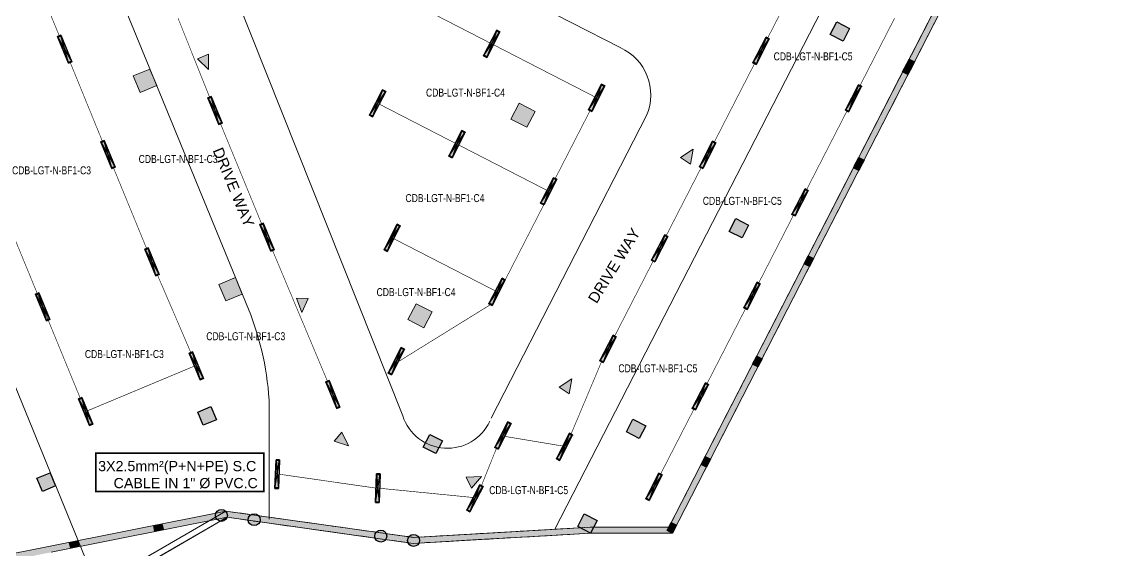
# Model space of a CAD drawing. Header units: inches. Extents: x 1195829 to 1240342, y -967019 to -858076.
# Drawn here: x 1218424 to 1220238, y -912571 to -911687 of the extents above; entities that cross this region are included whole.
import ezdxf

# ---------------------------------------------------------------- set-up
doc = ezdxf.new("R2010")
doc.units = ezdxf.units.IN
doc.header["$LTSCALE"] = 6
doc.linetypes.add('DASHED2', pattern=[0.375, 0.25, -0.125])
doc.layers.get('0').update_dxf_attribs({"color": 251})
for name, color, linetype in [('CELLING', 251, 'Continuous'), ('COLL SIZE', 251, 'Continuous'), ('E-WIRING', 251, 'Continuous'), ('YH TEXT', 123, 'Continuous')]:
    doc.layers.add(name, color=color, linetype=linetype)
for name, color, linetype, lineweight in [('COL MARK', 251, 'Continuous', 18), ('column', 251, 'Continuous', 25), ('ELECT TEXT', 3, 'Continuous', 20), ('FIRE ALRAM', 12, 'Continuous', 0), ('Hatch', 251, 'Continuous', 0), ('v.b', 251, 'Continuous', 5), ('W', 251, 'Continuous', 5), ('wall', 251, 'Continuous', 30)]:
    doc.layers.add(name, color=color, linetype=linetype, lineweight=lineweight)
doc.styles.add('ARI', font='arial.ttf')
doc.styles.add('ARIAL', font='arial.ttf', dxfattribs={"height": 8})
doc.styles.get("Standard").update_dxf_attribs({"font": 'stylu.ttf', "height": 96})
pattern_1 = [(0, (-27.81927828272455, 2.940102126449346), (0, 0.001397), [0.001016, -0.000381]), (90, (-27.81927828272455, 2.940102126449346), (-0.001397, 0), [0.001016, -0.000381])]

# ---------------------------------------------------------------- blocks, each defined once
blk = doc.blocks.new('sdfdsf')
at = {"lineweight": -3}
blk.add_hatch(color=7, dxfattribs=at).paths.add_polyline_path([(23236.66559868997, 14983.34885737138), (23242.08212489375, 14983.34885737138), (23242.08212489375, 15029.49406542082), (23236.66559868997, 15029.49406542082)])
at = {"layer": 'Hatch'}
h = blk.add_hatch(dxfattribs=at)
h.set_pattern_fill('ANGLE', color=5, scale=0.0002)
h.set_pattern_definition(pattern_1)
h.paths.add_polyline_path([(23236.37386179186, 15029.49354817548), (23242.37386179186, 15029.49354817548), (23242.37386179186, 15030.44133051667), (23236.37386179186, 15030.44133051667)])
h = blk.add_hatch(dxfattribs=at)
h.set_pattern_fill('ANGLE', color=5, scale=0.0002)
h.set_pattern_definition(pattern_1)
h.paths.add_polyline_path([(23236.37386179186, 14983.34885737138), (23242.37386179186, 14983.34885737138), (23242.37386179186, 14982.44133051666), (23236.37386179186, 14982.44133051666)])
for p, q in [((23242.37386179186, 15030.44133051667), (23236.37386179186, 14982.44133051666)), ((23242.37386179186, 14982.44133051666), (23236.37386179186, 15030.44133051667))]:
    blk.add_line(p, q)
at = {"layer": 'CELLING', "color": 5}
for points in [[(23236.37386179186, 14982.44133051666), (23242.37386179186, 14982.44133051666), (23242.37386179186, 15030.44133051667), (23236.37386179186, 15030.44133051667)], [(23242.37386179186, 15029.49354817548), (23236.37386179186, 15029.49354817548), (23236.37386179186, 15030.44133051667), (23242.37386179186, 15030.44133051667)], [(23236.37386179186, 15029.49354817548), (23242.37386179186, 15029.49354817548), (23242.37386179186, 15030.44133051667), (23236.37386179186, 15030.44133051667)], [(23236.66559868997, 14983.34885737138), (23242.08212489375, 14983.34885737138), (23242.08212489375, 15029.49406542082), (23236.66559868997, 15029.49406542082)], [(23236.37386179186, 14983.34885737138), (23242.37386179186, 14983.34885737138), (23242.37386179186, 14982.44133051666), (23236.37386179186, 14982.44133051666)], [(23236.37386179186, 14983.34885737138), (23242.37386179186, 14983.34885737138), (23242.37386179186, 14982.44133051666), (23236.37386179186, 14982.44133051666)]]:
    blk.add_lwpolyline(points, close=True, dxfattribs=at)
blk = doc.blocks.new('qwwesdasdqweqwe')
at = {"layer": 'COL MARK', "lineweight": 30, "true_color": 0xffc6b3, "extrusion": (0.9999978213687803, 0.002087402911023105, -2.603821939083204e-06)}
h = blk.add_hatch(color=31, dxfattribs=at)
h.dxf.hatch_style = 1
h.paths.add_polyline_path([(4809.786932889372, 8692.059039315538), (4832.58284517657, 8711.561510517191), (4852.085316377692, 8688.765598229684), (4829.289404089563, 8669.263127027798)])
at = {"layer": 'COL MARK', "extrusion": (0.9999978213687803, 0.002087402911023105, -2.603821939083204e-06)}
h = blk.add_hatch(color=256, dxfattribs=at)
h.dxf.hatch_style = 1
h.paths.add_polyline_path([(4809.786932889372, 8692.059039315538), (4832.58284517657, 8711.561510517191), (4852.085316377692, 8688.765598229684), (4829.289404089563, 8669.263127027798)])
at = {"layer": 'COL MARK', "lineweight": 30, "true_color": 0xffc6b3, "extrusion": (0.9999978213687803, 0.002087402911023105, -2.603821939083204e-06)}
h = blk.add_hatch(color=31, dxfattribs=at)
h.dxf.hatch_style = 1
h.paths.add_polyline_path([(4654.798404928297, 8398.733570531975), (4654.755706011318, 8428.73354014535), (4684.755675625056, 8428.776239063027), (4684.798374542035, 8398.776269449654)])
at = {"layer": 'COL MARK', "extrusion": (0.9999978213687803, 0.002087402911023105, -2.603821939083204e-06)}
h = blk.add_hatch(color=256, dxfattribs=at)
h.dxf.hatch_style = 1
h.paths.add_polyline_path([(4654.798404928297, 8398.733570531975), (4654.755706011318, 8428.73354014535), (4684.755675625056, 8428.776239063027), (4684.798374542035, 8398.776269449654)])
at = {"layer": 'COL MARK', "lineweight": 30, "true_color": 0xffc6b3, "extrusion": (0.9999978213687803, 0.002087402911023105, -2.603821939083204e-06)}
h = blk.add_hatch(color=31, dxfattribs=at)
h.dxf.hatch_style = 1
h.paths.add_polyline_path([(4564.705878121778, 8978.527670397327), (4587.501790408045, 8998.03014159933), (4607.004261610098, 8975.234229311704), (4584.2083493229, 8955.731758109818)])
at = {"layer": 'COL MARK', "extrusion": (0.9999978213687803, 0.002087402911023105, -2.603821939083204e-06)}
h = blk.add_hatch(color=256, dxfattribs=at)
h.dxf.hatch_style = 1
h.paths.add_polyline_path([(4564.705878121778, 8978.527670397327), (4587.501790408045, 8998.03014159933), (4607.004261610098, 8975.234229311704), (4584.2083493229, 8955.731758109818)])
at = {"layer": 'COL MARK', "lineweight": 30, "true_color": 0xffc6b3, "extrusion": (0.9999978213687803, 0.002087402911023105, -2.603821939083204e-06)}
h = blk.add_hatch(color=31, dxfattribs=at)
h.dxf.hatch_style = 1
h.paths.add_polyline_path([(4277.798786787316, 8398.196987469013), (4277.756087870337, 8428.196957082388), (4307.756057483144, 8428.239655999949), (4307.798756399192, 8398.239686386576)])
at = {"layer": 'COL MARK', "extrusion": (0.9999978213687803, 0.002087402911023105, -2.603821939083204e-06)}
h = blk.add_hatch(color=256, dxfattribs=at)
h.dxf.hatch_style = 1
h.paths.add_polyline_path([(4277.798786787316, 8398.196987469013), (4277.756087870337, 8428.196957082388), (4307.756057483144, 8428.239655999949), (4307.798756399192, 8398.239686386576)])
at = {"layer": 'COLL SIZE', "lineweight": 25, "ltscale": 100, "true_color": 0xffc6b3, "extrusion": (0.9999978213687803, 0.002087402911023105, -2.603821939083204e-06)}
h = blk.add_hatch(color=31, dxfattribs=at)
h.dxf.hatch_style = 1
h.paths.add_polyline_path([(5319.928140379488, 8937.292190884864), (5310.1779929474, 8948.69107789508), (5317.77725095395, 8955.191176183043), (5327.527398386039, 8943.792289173412)])
at = {"layer": 'COLL SIZE', "ltscale": 100, "extrusion": (0.9999978213687803, 0.002087402911023105, -2.603821939083204e-06)}
h = blk.add_hatch(color=256, dxfattribs=at)
h.dxf.hatch_style = 1
h.paths.add_polyline_path([(5319.928140379488, 8937.292190884864), (5310.1779929474, 8948.69107789508), (5317.77725095395, 8955.191176183043), (5327.527398386039, 8943.792289173412)])
at = {"layer": 'COLL SIZE', "lineweight": 25, "ltscale": 100, "true_color": 0xffc6b3, "extrusion": (0.9999978213687803, 0.002087402911023105, -2.603821939083204e-06)}
h = blk.add_hatch(color=31, dxfattribs=at)
h.dxf.hatch_style = 1
h.paths.add_polyline_path([(5239.137780587189, 9031.744114733152), (5229.3876331551, 9043.143001743134), (5236.98689116165, 9049.64310003133), (5246.737038593739, 9038.244213021466)])
at = {"layer": 'COLL SIZE', "ltscale": 100, "extrusion": (0.9999978213687803, 0.002087402911023105, -2.603821939083204e-06)}
h = blk.add_hatch(color=256, dxfattribs=at)
h.dxf.hatch_style = 1
h.paths.add_polyline_path([(5239.137780587189, 9031.744114733152), (5229.3876331551, 9043.143001743134), (5236.98689116165, 9049.64310003133), (5246.737038593739, 9038.244213021466)])
at = {"layer": 'COLL SIZE', "lineweight": 25, "ltscale": 100, "true_color": 0xffc6b3, "extrusion": (0.9999978213687803, 0.002087402911023105, -2.603821939083204e-06)}
h = blk.add_hatch(color=31, dxfattribs=at)
h.dxf.hatch_style = 1
h.paths.add_polyline_path([(5116.618503561243, 9174.981271413493), (5106.868356129155, 9186.380158423592), (5114.467614134774, 9192.88025671167), (5124.217761565931, 9181.481369702042)])
at = {"layer": 'COLL SIZE', "ltscale": 100, "extrusion": (0.9999978213687803, 0.002087402911023105, -2.603821939083204e-06)}
h = blk.add_hatch(color=256, dxfattribs=at)
h.dxf.hatch_style = 1
h.paths.add_polyline_path([(5116.610927303322, 9174.990128807594), (5106.860779870301, 9186.389015817575), (5114.460037876852, 9192.889114105774), (5124.210185308941, 9181.490227096141)])
at = {"layer": 'COLL SIZE', "lineweight": 25, "ltscale": 100, "true_color": 0xffc6b3, "extrusion": (0.9999978213687803, 0.002087402911023105, -2.603821939083204e-06)}
h = blk.add_hatch(color=31, dxfattribs=at)
h.dxf.hatch_style = 1
h.paths.add_polyline_path([(4994.084074018523, 9318.236142881804), (4984.333926587366, 9329.6350298919), (4991.933184592985, 9336.135128179983), (5001.683332024142, 9324.736241170118)])
at = {"layer": 'COLL SIZE', "ltscale": 100, "extrusion": (0.9999978213687803, 0.002087402911023105, -2.603821939083204e-06)}
h = blk.add_hatch(color=256, dxfattribs=at)
h.dxf.hatch_style = 1
h.paths.add_polyline_path([(4994.084074018523, 9318.236142881804), (4984.333926587366, 9329.6350298919), (4991.933184592985, 9336.135128179983), (5001.683332024142, 9324.736241170118)])
at = {"layer": 'COLL SIZE', "lineweight": 25, "ltscale": 100, "true_color": 0xffc6b3, "extrusion": (0.9999978213687803, 0.002087402911023105, -2.603821939083204e-06)}
h = blk.add_hatch(color=31, dxfattribs=at)
h.dxf.hatch_style = 1
h.paths.add_polyline_path([(4873.839833615348, 9458.81355666073), (4864.089686185122, 9470.21244367071), (4871.688944190741, 9476.712541958908), (4881.439091622829, 9465.313654949277)])
at = {"layer": 'COLL SIZE', "ltscale": 100, "extrusion": (0.9999978213687803, 0.002087402911023105, -2.603821939083204e-06)}
h = blk.add_hatch(color=256, dxfattribs=at)
h.dxf.hatch_style = 1
h.paths.add_polyline_path([(4876.757609683089, 9455.402387759304), (4867.007462251, 9466.801274769638), (4874.606720255688, 9473.301373057484), (4884.356867688708, 9461.902486047853)])
h = blk.add_hatch(color=256, dxfattribs=at)
h.dxf.hatch_style = 1
h.paths.add_polyline_path([(4759.431145345792, 9592.568632636809), (4749.680997912772, 9603.967519646787), (4757.280255919322, 9610.467617934986), (4767.030403351411, 9599.068730925355)])
at = {"layer": 'COLL SIZE', "lineweight": 25, "ltscale": 100, "true_color": 0xffc6b3, "extrusion": (0.9999978213687803, 0.002087402911023105, -2.603821939083204e-06)}
h = blk.add_hatch(color=31, dxfattribs=at)
h.dxf.hatch_style = 1
h.paths.add_polyline_path([(4753.561173238792, 9599.376869063037), (4743.811025806703, 9610.77575607302), (4751.410283813253, 9617.275854361218), (4761.160431246273, 9605.876967351353)])
at = {"layer": 'column', "ltscale": 10, "true_color": 0x636466, "extrusion": (0.9999978213687803, 0.002087402911023105, -2.603821939083204e-06)}
h = blk.add_hatch(color=251, dxfattribs=at)
h.dxf.hatch_style = 1
h.paths.add_polyline_path([(5241.706087932922, 8819.427966079202), (5259.942817763425, 8835.029943040618), (5275.544794724323, 8816.793213210285), (5257.308064892888, 8801.19123624887)])
h = blk.add_hatch(color=251, dxfattribs=at)
h.dxf.hatch_style = 1
h.paths.add_polyline_path([(5241.706087932922, 8819.427966079202), (5259.942817763425, 8835.029943040618), (5275.544794724323, 8816.793213210285), (5257.308064892888, 8801.19123624887)])
h = blk.add_hatch(color=251, dxfattribs=at)
h.dxf.hatch_style = 1
edge = h.paths.add_edge_path()
edge.add_arc((5174.59992254898, 8538.071476906496), 9.999999999999996, 0, 360)
h = blk.add_hatch(color=251, dxfattribs=at)
h.dxf.hatch_style = 1
edge = h.paths.add_edge_path()
edge.add_arc((5174.59992254898, 8538.071476906496), 9.999999999999996, 0, 360)
h = blk.add_hatch(color=251, dxfattribs=at)
h.dxf.hatch_style = 1
edge = h.paths.add_edge_path()
edge.add_arc((5174.599922549911, 8538.071476906449), 9.999999999999996, 0, 360)
h = blk.add_hatch(color=251, dxfattribs=at)
h.dxf.hatch_style = 1
edge = h.paths.add_edge_path()
edge.add_arc((5174.599922549911, 8538.071476906449), 9.999999999999996, 0, 360)
h = blk.add_hatch(color=251, dxfattribs=at)
h.dxf.hatch_style = 1
edge = h.paths.add_edge_path()
edge.add_arc((5147.128996825777, 8490.032328954878), 9.999999999999996, 0, 360)
h = blk.add_hatch(color=251, dxfattribs=at)
h.dxf.hatch_style = 1
edge = h.paths.add_edge_path()
edge.add_arc((5147.128996825777, 8490.032328954878), 9.999999999999996, 0, 360)
h = blk.add_hatch(color=251, dxfattribs=at)
h.dxf.hatch_style = 1
h.paths.add_polyline_path([(5125.991425468586, 8954.683712319295), (5144.22815529909, 8970.285689280478), (5159.830132259987, 8952.048959450143), (5141.593402429484, 8936.44698248896)])
h = blk.add_hatch(color=251, dxfattribs=at)
h.dxf.hatch_style = 1
h.paths.add_polyline_path([(5125.991425468586, 8954.683712319295), (5144.22815529909, 8970.285689280478), (5159.830132259987, 8952.048959450143), (5141.593402429484, 8936.44698248896)])
h = blk.add_hatch(color=251, dxfattribs=at)
h.dxf.hatch_style = 1
edge = h.paths.add_edge_path()
edge.add_arc((5147.12899682764, 8490.03232895516), 9.999999999999996, 0, 360)
h = blk.add_hatch(color=251, dxfattribs=at)
h.dxf.hatch_style = 1
edge = h.paths.add_edge_path()
edge.add_arc((5147.12899682764, 8490.03232895516), 9.999999999999996, 0, 360)
h = blk.add_hatch(color=251, dxfattribs=at)
h.dxf.hatch_style = 1
h.paths.add_polyline_path([(5020.585738741793, 8630.253995422743), (5038.822468571365, 8645.855972383926), (5054.424445532262, 8627.619242553827), (5036.18771570269, 8612.017265592527)])
h = blk.add_hatch(color=251, dxfattribs=at)
h.dxf.hatch_style = 1
h.paths.add_polyline_path([(5020.585738741793, 8630.253995422743), (5038.822468571365, 8645.855972383926), (5054.424445532262, 8627.619242553827), (5036.18771570269, 8612.017265592527)])
h = blk.add_hatch(color=251, dxfattribs=at)
h.dxf.hatch_style = 1
edge = h.paths.add_edge_path()
edge.add_arc((5041.369357074611, 8304.283680236016), 9.999999999999996, 0, 360)
h = blk.add_hatch(color=251, dxfattribs=at)
h.dxf.hatch_style = 1
edge = h.paths.add_edge_path()
edge.add_arc((5041.369357074611, 8304.283680236016), 9.999999999999996, 0, 360)
h = blk.add_hatch(color=251, dxfattribs=at)
h.dxf.hatch_style = 1
edge = h.paths.add_edge_path()
edge.add_arc((5041.36935707368, 8304.283680236062), 9.999999999999996, 0, 360)
h = blk.add_hatch(color=251, dxfattribs=at)
h.dxf.hatch_style = 1
edge = h.paths.add_edge_path()
edge.add_arc((5041.36935707368, 8304.283680236062), 9.999999999999996, 0, 360)
h = blk.add_hatch(color=251, dxfattribs=at)
h.dxf.hatch_style = 1
edge = h.paths.add_edge_path()
edge.add_arc((5013.898431353271, 8256.244532284956), 9.999999999999996, 0, 360)
h = blk.add_hatch(color=251, dxfattribs=at)
h.dxf.hatch_style = 1
edge = h.paths.add_edge_path()
edge.add_arc((5013.898431353271, 8256.244532284956), 9.999999999999996, 0, 360)
h = blk.add_hatch(color=251, dxfattribs=at)
h.dxf.hatch_style = 1
edge = h.paths.add_edge_path()
edge.add_arc((5013.898431354202, 8256.24453228491), 9.999999999999996, 0, 360)
h = blk.add_hatch(color=251, dxfattribs=at)
h.dxf.hatch_style = 1
edge = h.paths.add_edge_path()
edge.add_arc((5013.898431354202, 8256.24453228491), 9.999999999999996, 0, 360)
h = blk.add_hatch(color=251, dxfattribs=at)
h.dxf.hatch_style = 1
h.paths.add_polyline_path([(4880.910370701924, 9241.152343401547), (4899.147100531496, 9256.754320362963), (4914.749077492394, 9238.517590532632), (4896.51234766189, 9222.915613571215)])
h = blk.add_hatch(color=251, dxfattribs=at)
h.dxf.hatch_style = 1
h.paths.add_polyline_path([(4880.910370701924, 9241.152343401547), (4899.147100531496, 9256.754320362963), (4914.749077492394, 9238.517590532632), (4896.51234766189, 9222.915613571215)])
h = blk.add_hatch(color=251, dxfattribs=at)
h.dxf.hatch_style = 1
h.paths.add_polyline_path([(4839.373925332911, 7993.99586640793), (4839.339766198769, 8017.995842098398), (4863.339741890319, 8018.030001232309), (4863.373901024461, 7994.030025541841)])
h = blk.add_hatch(color=251, dxfattribs=at)
h.dxf.hatch_style = 1
h.paths.add_polyline_path([(4839.373925332911, 7993.99586640793), (4839.339766198769, 8017.995842098398), (4863.339741890319, 8018.030001232309), (4863.373901024461, 7994.030025541841)])
h = blk.add_hatch(color=251, dxfattribs=at)
h.dxf.hatch_style = 1
h.paths.add_polyline_path([(4838.96011013817, 8284.995572175943), (4838.925951004028, 8308.995547866527), (4862.925926695578, 8309.029707000203), (4862.960085828789, 8285.029731309622)])
h = blk.add_hatch(color=251, dxfattribs=at)
h.dxf.hatch_style = 1
h.paths.add_polyline_path([(4838.96011013817, 8284.995572175943), (4838.925951004028, 8308.995547866527), (4862.925926695578, 8309.029707000203), (4862.960085828789, 8285.029731309622)])
h = blk.add_hatch(color=251, dxfattribs=at)
h.dxf.hatch_style = 1
h.paths.add_polyline_path([(4640.379892547615, 9522.301928282483), (4658.616622376256, 9537.9039052439), (4674.218599339016, 9519.667175413568), (4655.981869508512, 9504.065198452266)])
h = blk.add_hatch(color=251, dxfattribs=at)
h.dxf.hatch_style = 1
h.paths.add_polyline_path([(4640.379892547615, 9522.301928282483), (4658.616622376256, 9537.9039052439), (4674.218599339016, 9519.667175413568), (4655.981869508512, 9504.065198452266)])
at = {"layer": 'W', "ltscale": 10, "true_color": 0x636466, "extrusion": (0.9999978213687803, 0.002087402911023105, -2.603821939083204e-06)}
h = blk.add_hatch(dxfattribs=at)
h.set_pattern_fill('AR-CONC', color=251, scale=0.05999999999999999, angle=67.73998737771194)
h.set_pattern_definition([(117.7399873777119, (-1255000.795014735, -687277.9978450146), (5.025879184632159, 9.754160520284726), [1.143, -12.573]), (62.73998737771194, (-1255000.795014735, -687277.9978450146), (-11.41012660779717, 2.385445768234761), [0.9144, -10.0584350502]), (168.1914320777119, (-1255000.376192779, -687277.1850009292), (-6.384247001638101, 12.13960608481892), [0.9714005279999997, -10.685414676]), (113.9241873777119, (-1255003.615860461, -687276.8432310594), (8.495798517173489, 14.09703731469818), [1.7145, -18.8595]), (164.3755449877119, (-1255002.907879225, -687275.6684784434), (-8.34332283605793, 18.80634042143241), [1.4571013884, -16.0281364896]), (58.92413854771196, (-1255003.615860461, -687276.8432310594), (-8.343322835074853, 18.80634042190356), [1.3715980242, -15.0875839152]), (88.73998737771196, (-1255002.333342052, -687275.7214616848), (9.124614946391507, 6.094566590057306), [1.143, -12.573]), (33.73998737771197, (-1255002.333342052, -687275.7214616848), (-8.822999070371633, 7.618109914145192), [0.9143999999999999, -10.0584]), (139.1914323777119, (-1255001.572957471, -687275.2135811371), (0.301615815546719, 13.71267650703786), [0.9714005279999999, -10.685396256]), (105.239987377712, (-1255000.795014735, -687277.9978450146), (-4.625011332086824, 2.093324825734518), [0, -9.936479999999998, 0, -10.2108, 0, -10.0965]), (75.23998737771196, (-1255000.795014735, -687277.9978450146), (-4.044154164724, 5.987359235916408), [0, -5.821679999999998, 0, -9.707879999999998, 0, -3.848099999999999]), (35.23998737771193, (-1255002.082409295, -687281.143088), (3.399895598155559, 7.398930378184838), [0, -3.81, 0, -11.8872, 0, -15.7734]), (25.23998737771194, (-1255002.659716272, -687282.5535108635), (1.954878177613395, 8.803294285572129), [0, -4.952999999999999, 0, -7.89432, 0, -11.2014])])
h.paths.add_polyline_path([(5112.275077822153, 8421.181877367897), (5178.943410187727, 8535.59476220177), (5214.323775297031, 8638.584009260405), (5251.628468807787, 8747.174813355668), (5275.544794780668, 8816.793213187484), (5327.527398441918, 8943.792289150646), (4297.237570898142, 10148.30303256051), (2829.988019734621, 9527.235072775395), (2830.307441781741, 8821.88332192204), (2985.560206064954, 8822.332822872093), (2985.610534766456, 7646.520726051764), (4900.315027442761, 7646.520726145711), (4962.125299182022, 7963.872467790497), (5020.528389865533, 8263.73076301429)])
h.paths.add_polyline_path([(5103.63490630826, 8426.216501108254), (5169.806485734414, 8539.776883189916), (5204.866283081239, 8641.83298463584), (5242.170976591762, 8750.423788730986), (5266.180910520023, 8820.314673393732), (5315.9602800922, 8941.931012177141), (4294.395663568284, 10136.24112064787), (2839.991020845715, 9520.610246239696), (2840.302901132964, 8831.9123035355), (2995.559776799753, 8832.361816389486), (2995.61010674201, 7656.520726052113), (4894.51389755751, 7656.520726145478), (4951.836202139733, 7965.563347849296), (5010.153759374283, 8265.788794303662)], flags=16)
at = {"layer": 'W', "ltscale": 10, "extrusion": (0.9999978213687803, 0.002087402911023105, -2.603821939083204e-06)}
h = blk.add_hatch(color=256, dxfattribs=at)
h.dxf.hatch_style = 1
h.paths.add_polyline_path([(5130.109443870373, 8660.742389616707), (5118.76464152243, 8683.58692160877), (5110.195300007239, 8659.5631090829)])
h = blk.add_hatch(color=256, dxfattribs=at)
h.dxf.hatch_style = 1
h.paths.add_polyline_path([(5046.107686319388, 8871.835231027324), (5024.569814548828, 8885.498951672846), (5029.684613167308, 8860.51063405508)])
at = {"layer": 'W', "ltscale": 10, "true_color": 0x636466, "extrusion": (0.9999978213687803, 0.002087402911023105, -2.603821939083204e-06)}
h = blk.add_hatch(color=251, dxfattribs=at)
h.dxf.hatch_style = 1
h.paths.add_polyline_path([(4986.748814754188, 8144.45481128675), (4989.451147449203, 8159.209383392626), (4999.287528852932, 8157.407828262688), (4996.585196156986, 8142.65325615786)])
at = {"layer": 'W', "ltscale": 10, "extrusion": (0.9999978213687803, 0.002087402911023105, -2.603821939083204e-06)}
h = blk.add_hatch(color=256, dxfattribs=at)
h.dxf.hatch_style = 1
h.paths.add_polyline_path([(4970.779935469851, 8477.730642225124), (4987.021385377273, 8497.397682856365), (4961.590437501669, 8495.437052234363)])
at = {"layer": 'W', "ltscale": 10, "true_color": 0x636466, "extrusion": (0.9999978213687803, 0.002087402911023105, -2.603821939083204e-06)}
h = blk.add_hatch(color=251, dxfattribs=at)
h.dxf.hatch_style = 1
h.paths.add_polyline_path([(4959.352592675015, 8003.415930317688), (4962.054925369099, 8018.170502423683), (4971.891306772828, 8016.368947293511), (4969.188974078745, 8001.614375188914)])
at = {"layer": 'W', "ltscale": 10, "extrusion": (0.9999978213687803, 0.002087402911023105, -2.603821939083204e-06)}
h = blk.add_hatch(color=256, dxfattribs=at)
h.dxf.hatch_style = 1
h.paths.add_polyline_path([(4767.639004103839, 9205.217606941489), (4746.101132333279, 9218.881327586892), (4751.215930950828, 9193.893009969128)])
h = blk.add_hatch(color=256, dxfattribs=at)
h.dxf.hatch_style = 1
h.paths.add_polyline_path([(4725.315488687716, 8509.927329523012), (4750.818419735879, 8509.505796464378), (4733.419107266702, 8528.156295326706)])
h = blk.add_hatch(color=256, dxfattribs=at)
h.dxf.hatch_style = 1
h.paths.add_polyline_path([(4292.419518141076, 8508.3819680509), (4315.662847506814, 8518.885530409612), (4291.967765247449, 8528.325883104473)])
at = {"layer": 'COL MARK', "color": 31, "true_color": 0xffc6b3, "extrusion": (0.9999978213687805, 0.002087402911023105, -2.603821939083312e-06)}
for points, elevation in [([(4809.786932889372, 8692.059039315538), (4832.58284517657, 8711.561510517191), (4852.085316377692, 8688.765598229684), (4829.289404089563, 8669.263127027798)], 2940490108.270875), ([(4654.798404928297, 8398.733570531975), (4654.755706011318, 8428.73354014535), (4684.755675625056, 8428.776239063027), (4684.798374542035, 8398.776269449654)], 2940490108.270875), ([(4564.705878121778, 8978.527670397327), (4587.501790408045, 8998.03014159933), (4607.004261610098, 8975.234229311704), (4584.2083493229, 8955.731758109818)], 2940490108.270874), ([(4277.798786787316, 8398.196987469013), (4277.756087870337, 8428.196957082388), (4307.756057483144, 8428.239655999949), (4307.798756399192, 8398.239686386576)], 2940490108.270875)]:
    blk.add_lwpolyline(points, close=True, dxfattribs=dict(at, elevation=elevation))
at = {"layer": 'COL MARK', "extrusion": (0.9999978213687805, 0.002087402911023105, -2.603821939083312e-06)}
for points, elevation in [([(4809.786932889372, 8692.059039315538), (4832.58284517657, 8711.561510517191), (4852.085316377692, 8688.765598229684), (4829.289404089563, 8669.263127027798)], 2940490108.270875), ([(4654.798404928297, 8398.733570531975), (4654.755706011318, 8428.73354014535), (4684.755675625056, 8428.776239063027), (4684.798374542035, 8398.776269449654)], 2940490108.270875), ([(4564.705878121778, 8978.527670397327), (4587.501790408045, 8998.03014159933), (4607.004261610098, 8975.234229311704), (4584.2083493229, 8955.731758109818)], 2940490108.270874), ([(4277.798786787316, 8398.196987469013), (4277.756087870337, 8428.196957082388), (4307.756057483144, 8428.239655999949), (4307.798756399192, 8398.239686386576)], 2940490108.270875)]:
    blk.add_lwpolyline(points, close=True, dxfattribs=dict(at, elevation=elevation))
at = {"layer": 'COLL SIZE', "color": 31, "lineweight": 25, "ltscale": 100, "true_color": 0xffc6b3, "extrusion": (0.9999978213687805, 0.002087402911023105, -2.603821939083312e-06)}
for points, elevation in [([(5319.928140379488, 8937.292190884864), (5310.1779929474, 8948.69107789508), (5317.77725095395, 8955.191176183043), (5327.527398386039, 8943.792289173412), (5319.928140379488, 8937.292190884864)], 2940486139.150316), ([(5239.137780587189, 9031.744114733152), (5229.3876331551, 9043.143001743134), (5236.98689116165, 9049.64310003133), (5246.737038593739, 9038.244213021466), (5239.137780587189, 9031.744114733152)], 2940490108.270874), ([(5116.618503561243, 9174.981271413493), (5106.868356129155, 9186.380158423592), (5114.467614134774, 9192.88025671167), (5124.217761565931, 9181.481369702042), (5116.618503561243, 9174.981271413493)], 2940493842.681442), ([(4994.084074018523, 9318.236142881804), (4984.333926587366, 9329.6350298919), (4991.933184592985, 9336.135128179983), (5001.683332024142, 9324.736241170118), (4994.084074018523, 9318.236142881804)], 2940490108.270874), ([(4873.839833615348, 9458.81355666073), (4864.089686185122, 9470.21244367071), (4871.688944190741, 9476.712541958908), (4881.439091622829, 9465.313654949277), (4873.839833615348, 9458.81355666073)], 2940486139.150316), ([(4753.561173238792, 9599.376869063037), (4743.811025806703, 9610.77575607302), (4751.410283813253, 9617.275854361218), (4761.160431246273, 9605.876967351353), (4753.561173238792, 9599.376869063037)], 2940490108.270874)]:
    blk.add_lwpolyline(points, dxfattribs=dict(at, elevation=elevation))
at = {"layer": 'COLL SIZE', "ltscale": 100, "extrusion": (0.9999978213687805, 0.002087402911023105, -2.603821939083312e-06)}
for points, elevation in [([(5319.928140379488, 8937.292190884864), (5310.1779929474, 8948.69107789508), (5317.77725095395, 8955.191176183043), (5327.527398386039, 8943.792289173412), (5319.928140379488, 8937.292190884864)], 2940486139.150316), ([(5239.137780587189, 9031.744114733152), (5229.3876331551, 9043.143001743134), (5236.98689116165, 9049.64310003133), (5246.737038593739, 9038.244213021466), (5239.137780587189, 9031.744114733152)], 2940490108.270874), ([(5116.610927303322, 9174.990128807594), (5106.860779870301, 9186.389015817575), (5114.460037876852, 9192.889114105774), (5124.210185308941, 9181.490227096141), (5116.610927303322, 9174.990128807594)], 2940490108.270874), ([(4994.084074018523, 9318.236142881804), (4984.333926587366, 9329.6350298919), (4991.933184592985, 9336.135128179983), (5001.683332024142, 9324.736241170118), (4994.084074018523, 9318.236142881804)], 2940490108.270874), ([(4876.757609683089, 9455.402387759304), (4867.007462251, 9466.801274769638), (4874.606720255688, 9473.301373057484), (4884.356867688708, 9461.902486047853), (4876.757609683089, 9455.402387759304)], 2940490108.270874), ([(4759.431145345792, 9592.568632636809), (4749.680997912772, 9603.967519646787), (4757.280255919322, 9610.467617934986), (4767.030403351411, 9599.068730925355), (4759.431145345792, 9592.568632636809)], 2940490108.270874)]:
    blk.add_lwpolyline(points, dxfattribs=dict(at, elevation=elevation))
at = {"layer": 'column', "color": 251, "ltscale": 10, "true_color": 0x636466, "extrusion": (0.9999978213687805, 0.002087402911023105, -2.603821939083312e-06)}
for points, elevation in [([(5241.706087932922, 8819.427966079202), (5259.942817763425, 8835.029943040618), (5275.544794724323, 8816.793213210285), (5257.308064892888, 8801.19123624887), (5241.706087932922, 8819.427966079202)], 2940486139.150316), ([(5241.706087932922, 8819.427966079202), (5259.942817763425, 8835.029943040618), (5275.544794724323, 8816.793213210285), (5257.308064892888, 8801.19123624887), (5241.706087932922, 8819.427966079202)], 2940486139.150316), ([(5125.991425468586, 8954.683712319295), (5144.22815529909, 8970.285689280478), (5159.830132259987, 8952.048959450143), (5141.593402429484, 8936.44698248896), (5125.991425468586, 8954.683712319295)], 2940490108.270874), ([(5125.991425468586, 8954.683712319295), (5144.22815529909, 8970.285689280478), (5159.830132259987, 8952.048959450143), (5141.593402429484, 8936.44698248896), (5125.991425468586, 8954.683712319295)], 2940490108.270874), ([(5020.585738741793, 8630.253995422743), (5038.822468571365, 8645.855972383926), (5054.424445532262, 8627.619242553827), (5036.18771570269, 8612.017265592527), (5020.585738741793, 8630.253995422743)], 2940490108.270874), ([(5020.585738741793, 8630.253995422743), (5038.822468571365, 8645.855972383926), (5054.424445532262, 8627.619242553827), (5036.18771570269, 8612.017265592527), (5020.585738741793, 8630.253995422743)], 2940490108.270874), ([(4880.910370701924, 9241.152343401547), (4899.147100531496, 9256.754320362963), (4914.749077492394, 9238.517590532632), (4896.51234766189, 9222.915613571215), (4880.910370701924, 9241.152343401547)], 2940490108.270874), ([(4880.910370701924, 9241.152343401547), (4899.147100531496, 9256.754320362963), (4914.749077492394, 9238.517590532632), (4896.51234766189, 9222.915613571215), (4880.910370701924, 9241.152343401547)], 2940490108.270874), ([(4839.373925332911, 7993.99586640793), (4839.339766198769, 8017.995842098398), (4863.339741890319, 8018.030001232309), (4863.373901024461, 7994.030025541841), (4839.373925332911, 7993.99586640793)], 2940490108.270874), ([(4839.373925332911, 7993.99586640793), (4839.339766198769, 8017.995842098398), (4863.339741890319, 8018.030001232309), (4863.373901024461, 7994.030025541841), (4839.373925332911, 7993.99586640793)], 2940490108.270874), ([(4838.96011013817, 8284.995572175943), (4838.925951004028, 8308.995547866527), (4862.925926695578, 8309.029707000203), (4862.960085828789, 8285.029731309622), (4838.96011013817, 8284.995572175943)], 2940490108.270874), ([(4838.96011013817, 8284.995572175943), (4838.925951004028, 8308.995547866527), (4862.925926695578, 8309.029707000203), (4862.960085828789, 8285.029731309622), (4838.96011013817, 8284.995572175943)], 2940490108.270874), ([(4640.379892547615, 9522.301928282483), (4658.616622376256, 9537.9039052439), (4674.218599339016, 9519.667175413568), (4655.981869508512, 9504.065198452266), (4640.379892547615, 9522.301928282483)], 2940490108.270874), ([(4640.379892547615, 9522.301928282483), (4658.616622376256, 9537.9039052439), (4674.218599339016, 9519.667175413568), (4655.981869508512, 9504.065198452266), (4640.379892547615, 9522.301928282483)], 2940490108.270874)]:
    blk.add_lwpolyline(points, dxfattribs=dict(at, elevation=elevation))
at = {"layer": 'column', "color": 31, "ltscale": 10, "true_color": 0xffc6b3, "extrusion": (0.9999978213687805, 0.002087402911023105, -2.603821939083312e-06)}
for centre in [(5174.599922547117, 8538.07147690681, 2940490108.270874), (5174.599922548048, 8538.071476906764, 2940494077.391431), (5147.128996825777, 8490.032328955192, 2940494077.391432), (5147.128996826708, 8490.032328955474, 2940490108.270874), (5041.36935707368, 8304.28368023633, 2940494077.391431), (5041.369357072748, 8304.283680236378, 2940490108.270874), (5013.89843135234, 8256.244532285273, 2940490108.270874), (5013.89843135234, 8256.244532285225, 2940494077.391431)]:
    blk.add_circle(centre, 9.999999999999996, dxfattribs=at)
at = {"layer": 'column', "ltscale": 10, "extrusion": (0.9999978213687805, 0.002087402911023105, -2.603821939083312e-06)}
for centre in [(5174.599922547117, 8538.07147690681, 2940490108.270874), (5174.599922548048, 8538.071476906764, 2940494077.391431), (5147.128996825777, 8490.032328955192, 2940494077.391432), (5147.128996826708, 8490.032328955474, 2940490108.270874), (5041.36935707368, 8304.28368023633, 2940494077.391431), (5041.369357072748, 8304.283680236378, 2940490108.270874), (5013.89843135234, 8256.244532285273, 2940490108.270874), (5013.89843135234, 8256.244532285225, 2940494077.391431)]:
    blk.add_circle(centre, 9.999999999999996, dxfattribs=at)
at = {"layer": 'v.b', "color": 31, "linetype": 'DASHED2', "ltscale": 10, "true_color": 0xffc6b3, "extrusion": (0.9999978213687805, 0.002087402911023105, -2.603821939083312e-06)}
for p, q in [((2940479606.628593, 6142276.310006356, 2491.801017400459), (2940479721.818004, 6143306.842525759, 1287.289968453115)), ((2940479607.17842, 6142273.469240546, 2479.739104071516), (2940479721.842144, 6143295.2754326, 1285.428691479494)), ((2940479721.926182, 6143254.860034658, 1160.290892490419), (2940479721.818004, 6143306.842525759, 1287.289968453115)), ((2940479721.94551, 6143245.605311643, 1164.078996017925), (2940479721.842144, 6143295.2754326, 1285.428691479494)), ((2940487660.350917, 6143174.829166607, 879.0717717391672), (2940479721.926182, 6143254.860034658, 1160.290892490419)), ((2940487660.370667, 6143165.371695014, 882.3207471146015), (2940479721.945932, 6143245.402563064, 1163.539867865387)), ((2940485594.270829, 6143012.101050206, 607.2131528848549), (2940487660.350917, 6143174.829166607, 879.0717717391672)), ((2940485614.066796, 6143001.767719327, 609.2711329269223), (2940487660.368966, 6143166.189013947, 884.1063954838319))]:
    blk.add_line(p, q, dxfattribs=at)
at = {"layer": 'W', "color": 251, "ltscale": 10, "true_color": 0x636466, "extrusion": (0.9999978213687805, 0.002087402911023105, -2.603821939083312e-06)}
for p, q in [((2940479606.628593, 6142276.310006356, 2491.801017400459), (2940479721.818004, 6143306.842525759, 1287.289968453115)), ((2940479607.17842, 6142273.469240546, 2479.739104071516), (2940479721.842144, 6143295.2754326, 1285.428691479494)), ((2940479721.926182, 6143254.860034658, 1160.290892490419), (2940479721.818004, 6143306.842525759, 1287.289968453115)), ((2940479721.94551, 6143245.605311643, 1164.078996017925), (2940479721.842144, 6143295.2754326, 1285.428691479494)), ((2940487660.350917, 6143174.829166607, 879.0717717391672), (2940479721.926182, 6143254.860034658, 1160.290892490419)), ((2940487660.370667, 6143165.371695014, 882.3207471146015), (2940479721.945932, 6143245.402563064, 1163.539867865387)), ((2940487661.746925, 6142507.410705509, 1967.419164889492), (2940481298.262663, 6143229.510997606, 1107.698763373191)), ((2940485594.270829, 6143012.101050206, 607.2131528848549), (2940487660.350917, 6143174.829166607, 879.0717717391672)), ((2940485614.066796, 6143001.767719327, 609.2711329269223), (2940487660.368966, 6143166.189013947, 884.1063954838319)), ((2940483691.474343, 6143053.053893753, 278.7893749028444), (2940485594.270831, 6143012.101050176, 607.213153128163)), ((2940483711.009264, 6143042.726181237, 280.8022981598042), (2940485614.066796, 6143001.767719327, 609.2711329272715)), ((2940483691.871956, 6142863.151317572, 743.0528148174053), (2940483691.507685, 6143037.571329379, 671.659963736427)), ((2940483693.309808, 6142173.85447594, 362.1097073028795), (2940484180.510491, 6143032.621364223, 361.8384825111134)), ((2940483786.244141, 6142652.225506122, 1511.747148395982), (2940482162.556921, 6143018.814062286, 1079.208217488253)), ((2940482734.237639, 6142948.722370137, 312.4688182299724), (2940485594.270831, 6143012.101050176, 607.213153128163)), ((2940482632.408072, 6142936.237587834, 303.9644960911246), (2940485614.066796, 6143001.767719327, 609.2711329272715)), ((2940483693.355792, 6142152.560643228, 951.5184905554634), (2940483369.246081, 6142961.636248562, 943.758104257402)), ((2940479717.648967, 6142871.646174476, 3.58031385706272), (2940482632.408072, 6142936.237587834, 303.9644960911246)), ((2940483693.337868, 6142160.9225712, 771.5356574177276), (2940483692.213624, 6142699.507725653, 772.3022266332991)), ((2940484845.412382, 6142380.292700069, 1382.916814842843), (2940483786.497901, 6142530.660976831, 1513.773327610106))]:
    blk.add_line(p, q, dxfattribs=at)
for points, elevation in [([(5112.275077766739, 8421.18187739064), (5178.943410131149, 8535.594762224435), (5214.32377524022, 8638.584009283302), (5251.628468750976, 8747.174813378351), (5275.544794724323, 8816.793213210287), (5327.52739838697, 8943.792289173412), (4297.237570841797, 10148.30303258317), (2829.98801967781, 9527.235072797928), (2830.307441725396, 8821.883321944628), (2985.560206009075, 8822.332822894916), (2985.610534709878, 7646.520726074441), (4900.31502738595, 7646.520726168621), (5065.453047093935, 7935.302030502842), (5020.528389809653, 8263.730763036963), (5112.275077766739, 8421.18187739064)], 2940493207.749068), ([(4986.748814754188, 8144.45481128675), (4989.451147449203, 8159.209383392626), (4999.287528852932, 8157.407828262688), (4996.585196156986, 8142.65325615786), (4986.748814754188, 8144.45481128675)], 2940490108.270874), ([(4959.352592675015, 8003.415930317688), (4962.054925369099, 8018.170502423683), (4971.891306772828, 8016.368947293511), (4969.188974078745, 8001.614375188914), (4959.352592675015, 8003.415930317688)], 2940490108.270874)]:
    blk.add_lwpolyline(points, dxfattribs=dict(at, elevation=elevation))
at = {"layer": 'W', "color": 251, "ltscale": 10, "true_color": 0x636466, "extrusion": (0.9999978213687805, 0.002087402911023105, -2.603821939083312e-06), "elevation": 2940493207.749069}
blk.add_lwpolyline([(5103.634906251915, 8426.216501131014), (5169.806485679001, 8539.776883212593), (5204.866283025593, 8641.832984658398), (5242.170976535417, 8750.423788753797), (5266.180910463445, 8820.314673416431), (5315.960280035622, 8941.931012199786), (4294.395663511939, 10136.24112067073), (2839.99102078937, 9520.610246262555), (2840.302901077084, 8831.912303558121), (2995.559776742943, 8832.361816412342), (2995.61010668613, 7656.520726074941), (4894.513897500932, 7656.520726168073), (5055.084579827264, 7937.31500456881), (5010.153759318404, 8265.788794326343)], close=True, dxfattribs=at)
at = {"layer": 'W', "ltscale": 10, "extrusion": (0.9999978213687805, 0.002087402911023105, -2.603821939083312e-06)}
for points, elevation in [([(5130.109443870373, 8660.742389616707), (5118.76464152243, 8683.58692160877), (5110.195300007239, 8659.5631090829), (5130.109443870373, 8660.742389616707)], 2940490192.914194), ([(5046.107686319388, 8871.835231027324), (5024.569814548828, 8885.498951672846), (5029.684613167308, 8860.51063405508), (5046.107686319388, 8871.835231027324)], 2940486796.546251), ([(4970.779935469851, 8477.730642225124), (4987.021385377273, 8497.397682856365), (4961.590437501669, 8495.437052234363), (4970.779935469851, 8477.730642225124)], 2940490192.914195), ([(4767.639004103839, 9205.217606941489), (4746.101132333279, 9218.881327586892), (4751.215930950828, 9193.893009969128), (4767.639004103839, 9205.217606941489)], 2940490192.914194), ([(4725.315488687716, 8509.927329523012), (4750.818419735879, 8509.505796464378), (4733.419107266702, 8528.156295326706), (4725.315488687716, 8509.927329523012)], 2940490192.914194), ([(4292.419518141076, 8508.3819680509), (4315.662847506814, 8518.885530409612), (4291.967765247449, 8528.325883104473), (4292.419518141076, 8508.3819680509)], 2940490108.270874)]:
    blk.add_lwpolyline(points, dxfattribs=dict(at, elevation=elevation))
at = {"layer": 'W', "color": 251, "ltscale": 10, "true_color": 0x636466, "extrusion": (0.9999978213687805, 0.002087402911023105, -2.603821939083312e-06)}
for centre, radius, start, end in [((4980.722089149989, 8678.572036238236, 2940489095.645807), 78.53271905225633, 265.6081119754662, 42.55946124265726), ((4710.471830710769, 7948.389991223366, 2940490108.270874), 480.4270319719212, 69.90319808687565, 89.82894792222606), ((4602.62080869358, 9107.80589922173, 2940490202.200565), 86.45690960799564, 44.36607928355942, 133.7241446286418)]:
    blk.add_arc(centre, radius, start, end, dxfattribs=at)
at = {"layer": 'wall', "extrusion": (0.9999978213687805, 0.002087402911023105, -2.603821939083312e-06), "style": 'ARI'}
for rotation, p in [(125.9993028030863, (4925.119644733146, 8971.094238049247, 2940482357.774612)), (0.1805500196086696, (4443.327059403062, 8473.755988599027, 2940480331.713081))]:
    blk.add_text('DRIVE WAY', height=18, rotation=rotation, dxfattribs=at).set_placement(p)

msp = doc.modelspace()

# ---------------------------------------------------------------- linework, layer by layer
at = {"layer": 'FIRE ALRAM', "color": 0, "linetype": 'ByBlock', "ltscale": 12, "const_width": 2.864434879194488}
msp.add_lwpolyline([(1218547.747611605, -912472.0360832646), (1218829.07603724, -912472.0360832646), (1218829.07603724, -912408.0978047113), (1218547.747611605, -912408.0978047113)], close=True, dxfattribs=at)
at = {"layer": 'wall', "color": 6, "ltscale": 6, "const_width": 1}
for points, elevation in [([(1218486.731265301, -911710.2937344643), (1218439.542385512, -911595.4727736834)], 2940530827.956259), ([(1219672.447663864, -911713.7664144797), (1219730.262770369, -911601.2325814028)], 2940541992.487309), ([(1219081.357521145, -911657.2025041521), (1219207.869845619, -911722.199166165)], 2940541992.487309), ([(1218685.420502852, -911680.5354386407), (1218738.686426286, -911813.6294787148)], 2940531229.27568), ([(1219884.880844274, -911680.6687844174), (1219827.065737769, -911793.2026174951)], 2940541992.487309), ([(1219213.206718388, -911724.9410248497), (1219383.513638876, -911812.4374912658)], 2940541992.487309), ([(1218504.977333437, -911754.6905924339), (1218559.108735624, -911887.0888530699)], 2940530827.956259), ([(1219582.970818736, -911887.9280300625), (1219650.512794386, -911756.4613966324)], 2940541992.487309), ([(1219022.180169163, -911824.3328920663), (1219149.808814988, -911889.9030726026)], 2940541992.487309), ([(1219375.214640522, -911835.1559116845), (1219316.858020629, -911948.743769927)], 2940541992.487309), ([(1219805.130868292, -911835.8975996476), (1219737.588892642, -911967.364233078)], 2940541992.487309), ([(1218756.22724238, -911856.3102971248), (1218825.419172703, -912024.6700927977)], 2940531226.4737), ([(1219155.145687757, -911892.6449312873), (1219303.222149506, -911968.7203316609)], 2940541992.487309), ([(1218577.35480376, -911930.8011161982), (1218633.210175004, -912066.7100125961)], 2940530827.956259), ([(1219502.679329366, -912044.2108704575), (1219561.035949259, -911930.623012215)], 2940541992.487309), ([(1218394.323241122, -912006.0229780714), (1218449.818485527, -912141.0551760877)], 2940530827.956259), ([(1219233.137466484, -912118.2659806167), (1219297.591587537, -911992.809681422)], 2940541992.487309), ([(1219715.654023163, -912010.0592152297), (1219657.297403272, -912123.6470734725)], 2940541992.487309), ([(1219216.833158976, -912136.8716130083), (1219046.526238488, -912049.3751465937)], 2940541992.487309), ([(1218843.665240839, -912069.0669507673), (1218935.545149603, -912287.7534974454)], 2940531226.4737), ([(1219416.290338837, -912212.3621518051), (1219480.744459889, -912086.9058526101)], 2940541992.487309), ([(1218651.095966032, -912110.230233941), (1218707.209560299, -912240.6699439001)], 2940530827.956259), ([(1218450.178762635, -912141.9318127125), (1218467.719578729, -912184.6126311223), (1218487.875546285, -912233.6567113065), (1218515.888919754, -912301.8196576323), (1218522.179375974, -912317.1257766898)], 2940530827.956259), ([(1219208.534160622, -912159.5900334271), (1219053.471835487, -912255.4718296517)], 2940541992.487309), ([(1219635.362533794, -912166.3420556248), (1219570.908412741, -912291.7983548195)], 2940541992.487309), ([(1218533.716936555, -912337.3071897922), (1218712.914440677, -912262.4433342513)], 2940530827.956259), ([(1219343.312534632, -912376.182166903), (1219394.355469359, -912255.0571339575)], 2935277149.934566), ([(1219548.973543264, -912334.4933369722), (1219493.191338927, -912443.0702410218)], 2940541992.487309), ([(1219232.098159771, -912379.9822561382), (1219329.676663508, -912396.158728637)], 2936616082.351301), ([(1219193.372412501, -912462.2611124647), (1219218.462288648, -912399.9588178722)], 2936620136.11518), ([(1218854.670312332, -912443.2245185928), (1219017.315275764, -912466.597327364)], 2940526915.508519), ([(1219023.020231034, -912466.7926412729), (1219179.736541378, -912482.2376741987)], 2940530828.261076)]:
    msp.add_lwpolyline(points, dxfattribs=dict(at, elevation=elevation))

# ---------------------------------------------------------------- block references
at = {"layer": 'E-WIRING', "xscale": -1}
for p, rotation in [((1233023.878289582, -935691.3279532926, 2940541992.487309), 332.8078253843603), ((1245695.098708563, -916778.5681104894, 2940530827.956259), 22.34151359089078), ((1233474.820236704, -935702.8717633408, 2940541992.487309), 332.8078253843603), ((1233199.522082839, -935781.5662783929, 2940541992.487309), 332.8078253843603), ((1232832.851740357, -935790.7198205087, 2940541992.487309), 332.8078253843603), ((1233629.438310608, -935782.3079663555, 2940541992.487309), 332.8078253843603), ((1245946.69359244, -916881.027218115, 2940531226.4737), 22.34151359089078), ((1232965.817258951, -935859.0318597305, 2940541992.487309), 332.8078253843603), ((1245767.476178886, -916954.6786342537, 2940530827.956259), 22.34151359089078), ((1233385.343391576, -935877.0333789234, 2940541992.487309), 332.8078253843603), ((1233119.230593469, -935937.849118788, 2940541992.487309), 332.8078253843603), ((1233539.961465481, -935956.4695819381, 2940541992.487309), 332.8078253843603), ((1246033.786615965, -917092.9444688228, 2940531226.4737), 22.34151359089078), ((1232857.197809682, -936015.7620750351, 2940541992.487309), 332.8078253843603), ((1233305.051902206, -936033.3162193185, 2940541992.487309), 332.8078253843603), ((1245841.217491427, -917134.1076902396, 2940530827.956259), 22.34151359089078), ((1233032.84160294, -936106.0004001354, 2940541992.487309), 332.8078253843603), ((1233459.669976111, -936112.7524223332, 2940541992.487309), 332.8078253843603), ((1245658.185928789, -917209.3295521127, 2940530827.956259), 22.34151359089078), ((1233218.662911677, -936201.4675006659, 2940541992.487309), 332.8078253843603), ((1245915.216726453, -917308.0676833004, 2940530827.956259), 22.34151359089078), ((1232864.143406681, -936221.8587580941, 2940541992.487309), 332.8078253843603), ((1246143.912592865, -917356.0278734704, 2940531226.4737), 22.34151359089078), ((1233373.280985581, -936280.9037036806, 2940541992.487309), 332.8078253843603), ((1245730.186542126, -917384.5235160909, 2940530827.956259), 22.34151359089078), ((1233042.769730965, -936346.3691845806, 2936616082.351301), 332.8078253843603), ((1233145.685107472, -936365.2875157641, 2935277149.934566), 332.8078253843603), ((1233295.563911766, -936432.1755898823, 2940541992.487309), 332.8078253843603), ((1232995.744985341, -936451.3664613258, 2936620136.11518), 332.8078253843603)]:
    msp.add_blockref('sdfdsf', p, dxfattribs=dict(at, rotation=rotation))
at = {"layer": 'E-WIRING', "extrusion": (0.0001048933296237751, 0.0003948669634859807, 0.9999999165387319), "xscale": -1, "rotation": 357.8397645071883}
for p in [(933067.1835780824, -2089431.786786736, 2940526437.644452), (933235.1230741823, -2089456.899931264, 2940530350.405035)]:
    msp.add_blockref('sdfdsf', p, dxfattribs=at)
at = {"layer": 'wall', "extrusion": (0.9254743198150852, 0.3788103527571886, -2.603821939083312e-06), "rotation": 89.8804005362004}
msp.add_blockref('qwwesdasdqweqwe', (-1301170.753580616, 40581.23902910866, 774003.8879910553), dxfattribs=at)

# ---------------------------------------------------------------- texts
at = {"layer": 'ELECT TEXT', "color": 5, "linetype": 'ByBlock', "width": 0.8}
for s, p in [('CDB-LGT-N-BF1-C5', (1219682.381746852, -911751.1826185603, -2940530687.494534)), ('CDB-LGT-N-BF1-C4', (1219100.558861258, -911811.8021541517, -2940530687.494534)), ('CDB-LGT-N-BF1-C3', (1218619.551781849, -911922.7974154096)), ('CDB-LGT-N-BF1-C3', (1218407.665901684, -911941.7994717968)), ('CDB-LGT-N-BF1-C4', (1219066.18301372, -911988.183018879, -2940530687.494534)), ('CDB-LGT-N-BF1-C5', (1219563.855068914, -911992.8348485986, -2940530687.494534)), ('CDB-LGT-N-BF1-C4', (1219017.807952252, -912145.4221508689, -2940530687.494534)), ('CDB-LGT-N-BF1-C3', (1218732.774313175, -912219.2209930228)), ('CDB-LGT-N-BF1-C3', (1218529.552390964, -912249.00849273)), ('CDB-LGT-N-BF1-C5', (1219422.556336318, -912272.8980746903, -2940530687.494534)), ('CDB-LGT-N-BF1-C5', (1219206.346254519, -912476.6251394544, -2940530687.494534))]:
    msp.add_text(s, height=13.39124862914427, rotation=0.002460253106020463, dxfattribs=at).set_placement(p)
at = {"layer": 'YH TEXT', "insert": (1218483.103619327, -912421.1565757554), "char_height": 17.0502076142529, "width": 397.8468787658603, "attachment_point": 1, "style": 'ARIAL'}
msp.add_mtext('\\pi68.69517;3X2.5mm²(P+N+PE) S.C \\P\\pi94.55163;CABLE IN 1" Ø PVC.C', dxfattribs=at)

doc.saveas('drawing.dxf')
